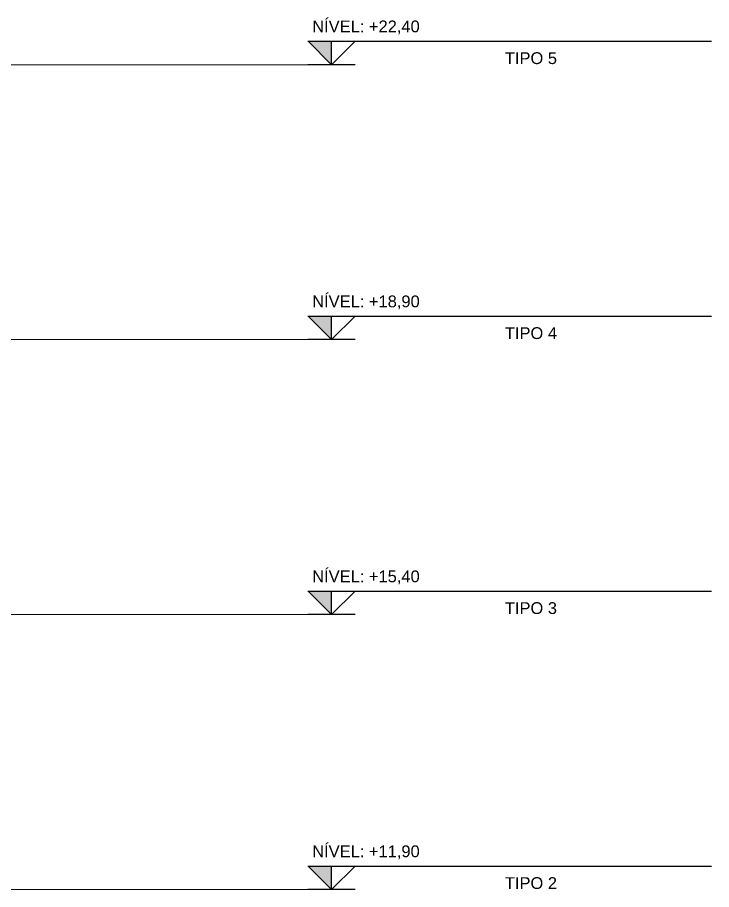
# Model space of a CAD drawing. Header units: millimetres. Extents: x 485872 to 486142, y -52344 to -52207.
# Drawn here: x 485981.83 to 485990.67, y -52327.38 to -52316.28 of the extents above; entities that cross this region are included whole.
import ezdxf
from ezdxf.enums import TextEntityAlignment as Align

# ---------------------------------------------------------------- set-up
doc = ezdxf.new("R2010")
doc.units = ezdxf.units.MM
doc.header["$LTSCALE"] = 15
doc.layers.add('Text', color=3, linetype='Continuous')
doc.styles.add('DM-TXT-100', font='arial.ttf', dxfattribs={"height": 0.2})
doc.styles.add('PADRAO', font='arial.ttf', dxfattribs={"height": 0.1})

# ---------------------------------------------------------------- blocks, each defined once
blk = doc.blocks.new('SIMBOLO NIVEL CORTE')
blk.add_hatch(color=1).paths.add_polyline_path([(0.3, 0.3), (0, 0.3), (0, 0)])
at = {"color": 1}
for p, q in [((0.301, 0.3), (-4.838, 0.3)), ((0, 0), (0, 0.3)), ((-0.301, 0), (0.301, 0))]:
    blk.add_line(p, q, dxfattribs=at)
blk.add_lwpolyline([(-0.3, 0.3), (0, 0), (0.3, 0.3)], dxfattribs=at)
at = {"layer": 'Text'}
for tag, p, height, style in [('PAVIMENTOXX', (-4.838, 0.412), 0.22, 'PADRAO'), ('PAVIMENTOXXXXX', (-4.838, 0.008), 0.18, 'DM-TXT-100')]:
    blk.add_attdef(tag, p, '', height=height, dxfattribs=dict(at, style=style))
at = {"layer": 'Text', "style": 'DM-TXT-100'}
blk.add_attdef('NIVELXXXXX', text='', height=0.18, dxfattribs=at).set_placement((0.246, 0.412), align=Align.RIGHT)

msp = doc.modelspace()

# ---------------------------------------------------------------- linework, layer by layer
at = {"linetype": 'Continuous', "lineweight": 13}
for points in [[(485985.53, -52316.877), (485980.672, -52316.877)], [(485985.53, -52320.377), (485980.672, -52320.377)], [(485985.53, -52323.877), (485980.672, -52323.877)], [(485985.53, -52327.377), (485980.672, -52327.377)]]:
    msp.add_lwpolyline(points, dxfattribs=at)

# ---------------------------------------------------------------- block references
at = {"layer": 'Text', "linetype": 'Continuous', "lineweight": 13}
ref = msp.add_blockref('SIMBOLO NIVEL CORTE', (485985.831, -52316.877), dxfattribs=dict(at, xscale=-1))
ref.add_attrib('NIVELXXXXX', 'NÍVEL: +22,40', dxfattribs={"layer": '0', "height": 0.15, "style": 'DM-TXT-100'}).set_placement((485986.953, -52316.465), align=Align.RIGHT)
ref.add_attrib('PAVIMENTOXXXXX', 'TIPO 5', (485988.037, -52316.869), dxfattribs={"layer": '0', "height": 0.15, "style": 'DM-TXT-100'})
ref = msp.add_blockref('SIMBOLO NIVEL CORTE', (485985.831, -52320.377), dxfattribs=dict(at, xscale=-1))
ref.add_attrib('NIVELXXXXX', 'NÍVEL: +18,90', dxfattribs={"layer": '0', "height": 0.15, "style": 'DM-TXT-100'}).set_placement((485986.953, -52319.965), align=Align.RIGHT)
ref.add_attrib('PAVIMENTOXXXXX', 'TIPO 4', (485988.037, -52320.369), dxfattribs={"layer": '0', "height": 0.15, "style": 'DM-TXT-100'})
ref = msp.add_blockref('SIMBOLO NIVEL CORTE', (485985.831, -52323.877), dxfattribs=dict(at, xscale=-1))
ref.add_attrib('NIVELXXXXX', 'NÍVEL: +15,40', dxfattribs={"layer": '0', "height": 0.15, "style": 'DM-TXT-100'}).set_placement((485986.953, -52323.465), align=Align.RIGHT)
ref.add_attrib('PAVIMENTOXXXXX', 'TIPO 3', (485988.037, -52323.869), dxfattribs={"layer": '0', "height": 0.15, "style": 'DM-TXT-100'})
ref = msp.add_blockref('SIMBOLO NIVEL CORTE', (485985.831, -52327.377), dxfattribs=dict(at, xscale=-1))
ref.add_attrib('NIVELXXXXX', 'NÍVEL: +11,90', dxfattribs={"layer": '0', "height": 0.15, "style": 'DM-TXT-100'}).set_placement((485986.953, -52326.965), align=Align.RIGHT)
ref.add_attrib('PAVIMENTOXXXXX', 'TIPO 2', (485988.037, -52327.369), dxfattribs={"layer": '0', "height": 0.15, "style": 'DM-TXT-100'})

doc.saveas('drawing.dxf')
